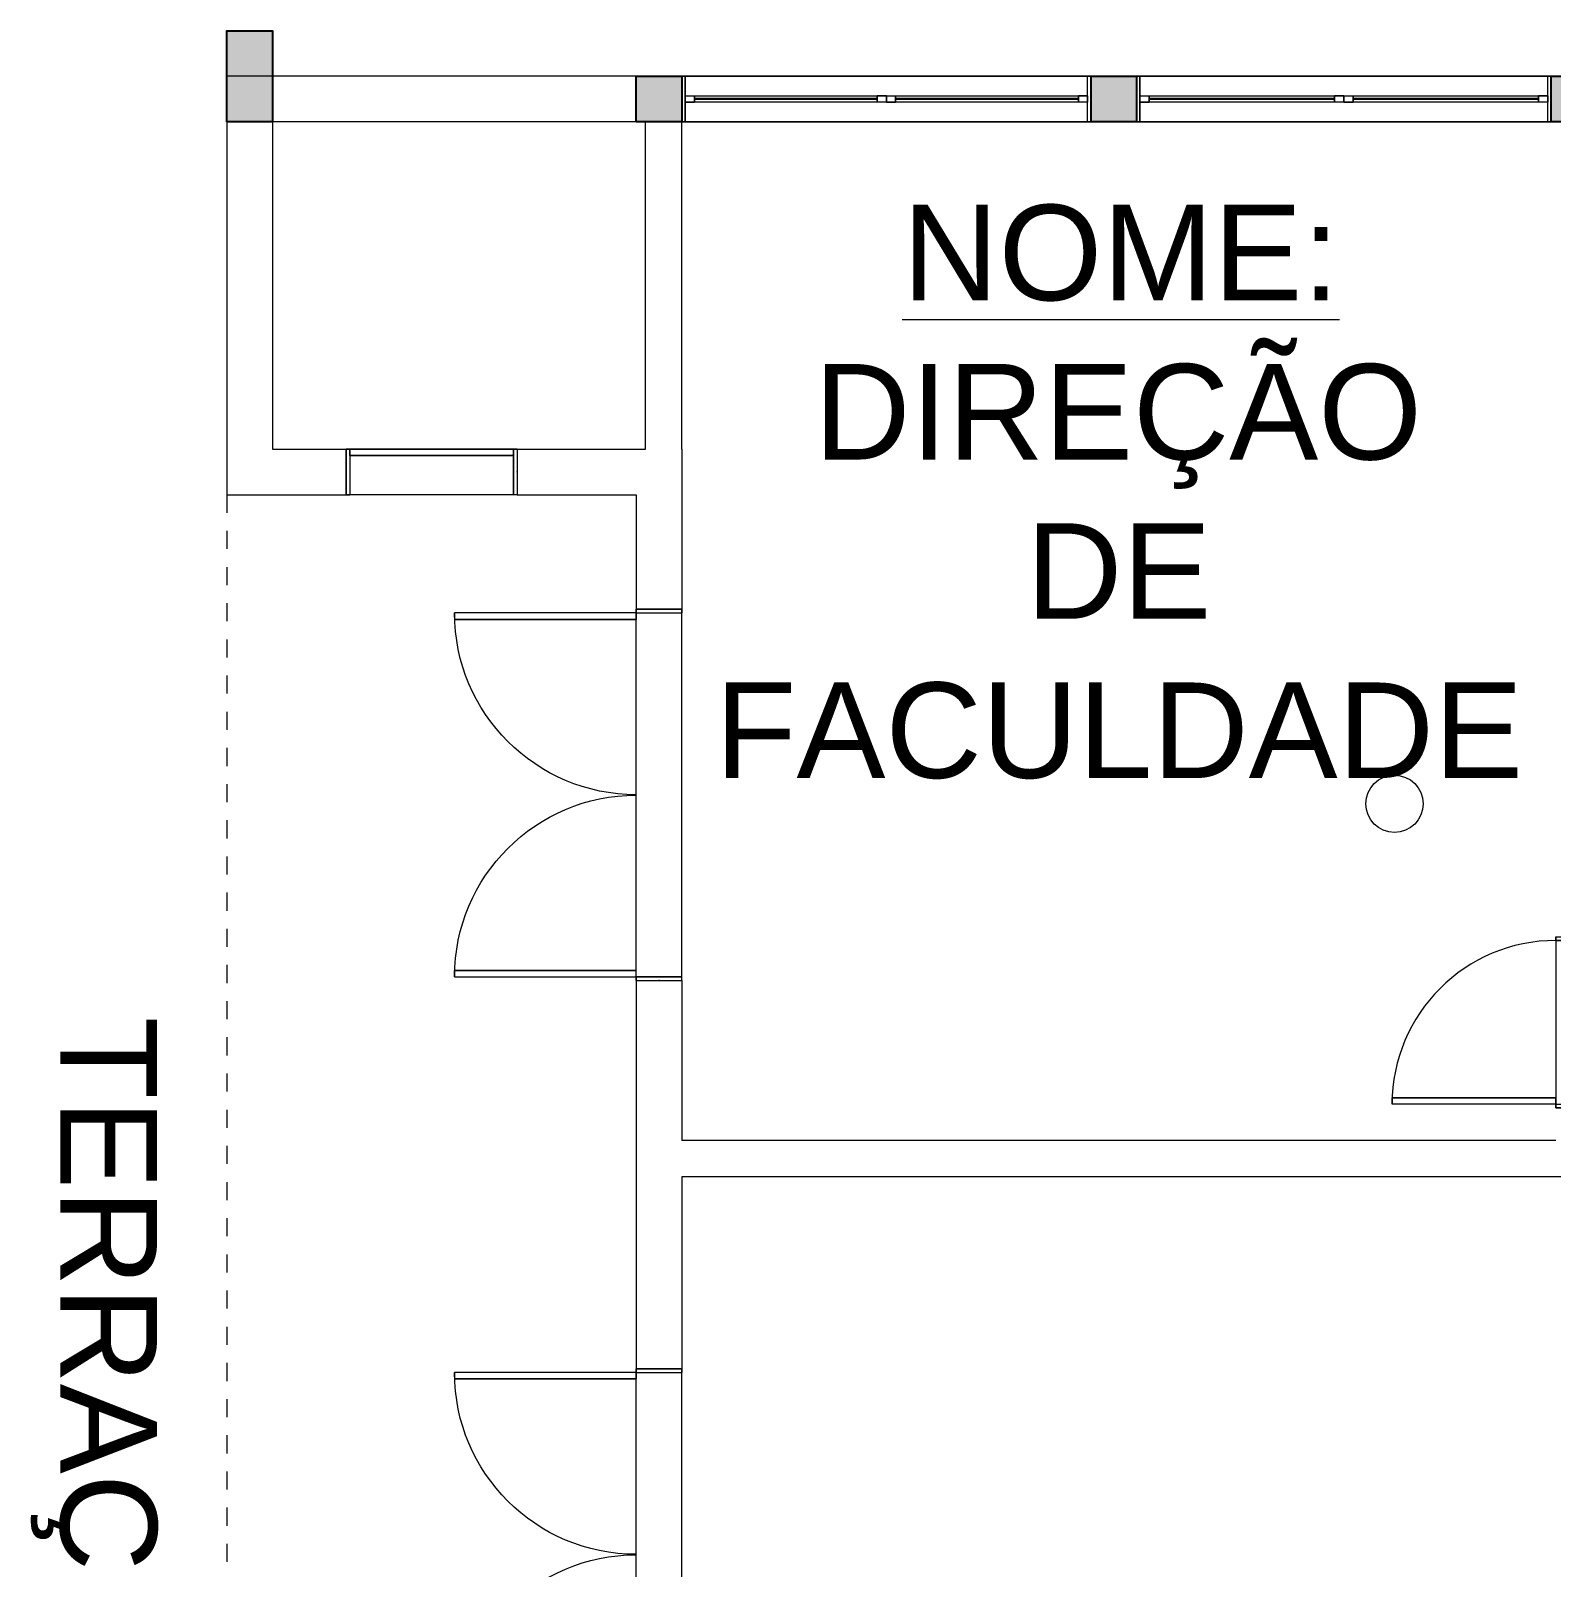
# Model space of a CAD drawing. Header units: metres. Extents: x 512 to 829, y -209 to 245.
# Drawn here: x 666.86 to 675.27, y -173.98 to -165.49 of the extents above; entities that cross this region are included whole.
import ezdxf

# ---------------------------------------------------------------- set-up
doc = ezdxf.new("R2010")
doc.units = ezdxf.units.M
doc.header["$LTSCALE"] = 0.508
doc.set_wipeout_variables(frame=1)
doc.header["$PDSIZE"] = -2
doc.linetypes.add('STYLE_01', pattern=[0.073819, 0.049213, -0.024606])
for name, color, linetype, lineweight in [('AMB-NOVOS', 10, 'Continuous', 15), ('COVID-ADESIVO MESA A', 20, 'Continuous', 5), ('None', 7, 'Continuous', 5), ('NãoImprimir', 7, 'Continuous', 5), ('Peitoris', 2, 'Continuous', 5), ('Telhado-Princ', 7, 'Continuous', 5)]:
    doc.layers.add(name, color=color, linetype=linetype, lineweight=lineweight)
doc.styles.add('Arial', font='arial.ttf')

# ---------------------------------------------------------------- blocks, each defined once
blk = doc.blocks.new('Grupo-4760')
at = {"layer": 'None', "color": 7, "linetype": 'Continuous', "lineweight": 5}
for points in [[(-1.125, 0.125), (-1.10595, 0.125), (-1.10595, -0.125), (-1.125, -0.125)], [(1.10595, 0.125), (1.125, 0.125), (1.125, -0.125), (1.10595, -0.125)]]:
    blk.add_lwpolyline(points, close=True, dxfattribs=at)
blk = doc.blocks.new('Grupo-4761')
at = {"layer": 'None', "color": 7, "linetype": 'Continuous', "lineweight": 5}
for p, q in [((-1.125, 0.125), (-1.10595, 0.125)), ((-1.10595, 0.125), (-1.10595, -0.125)), ((1.125, 0.125), (1.10595, 0.125)), ((1.10595, 0.125), (1.10595, -0.125)), ((-1.125, -0.125), (-1.10595, -0.125)), ((1.125, -0.125), (1.10595, -0.125))]:
    blk.add_line(p, q, dxfattribs=at)
at = {"layer": 'None', "color": 7}
blk.add_blockref('Grupo-4760', (0, 0), dxfattribs=at)
blk = doc.blocks.new('Grupo-4762')
at = {"layer": 'None', "color": 7, "linetype": 'Continuous', "lineweight": 5}
for p, q in [((-1.1059, 0.0175), (-1.1059, -0.0175)), ((0, 0.0175), (0, -0.0175))]:
    blk.add_line(p, q, dxfattribs=at)
blk = doc.blocks.new('Grupo-4763')
at = {"layer": 'None', "color": 7, "linetype": 'Continuous', "lineweight": 5}
for points in [[(-1.1059, 0.0175), (-1.0552, 0.0175), (-1.0552, -0.0175), (-1.1059, -0.0175)], [(-0.0508, 0.0175), (0, 0.0175), (0, -0.0175), (-0.0508, -0.0175)]]:
    blk.add_lwpolyline(points, close=True, dxfattribs=at)
blk = doc.blocks.new('Grupo-4764')
at = {"layer": 'None', "color": 7, "linetype": 'Continuous', "lineweight": 5}
for p, q in [((-1.1059, 0.0175), (-1.0552, 0.0175)), ((-1.0552, 0.0175), (-1.0552, -0.0175)), ((0, 0.0175), (-0.0508, 0.0175)), ((-0.0508, 0.0175), (-0.0508, -0.0175)), ((-1.1059, -0.0175), (-1.0552, -0.0175)), ((0, -0.0175), (-0.0508, -0.0175))]:
    blk.add_line(p, q, dxfattribs=at)
blk.add_lwpolyline([(-1.0552, 0.0175), (-0.0508, 0.0175), (-0.0508, -0.0175), (-1.0552, -0.0175)], close=True, dxfattribs=at)
at = {"layer": 'None', "color": 7}
for name in ['Grupo-4762', 'Grupo-4763']:
    blk.add_blockref(name, (0, 0), dxfattribs=at)
blk = doc.blocks.new('Grupo-4766')
at = {"layer": 'None', "color": 7, "linetype": 'Continuous', "lineweight": 25}
for p, q in [((-1.05515, 0.000635), (-0.0508, 0.000635)), ((-1.05515, -0.000635), (-0.0508, -0.000635))]:
    blk.add_line(p, q, dxfattribs=at)
blk = doc.blocks.new('Grupo-4767')
at = {"layer": 'Peitoris'}
for name in ['Grupo-4764', 'Grupo-4766']:
    blk.add_blockref(name, (0, 0), dxfattribs=at)
blk = doc.blocks.new('Grupo-4768')
at = {"layer": 'None', "color": 7, "linetype": 'Continuous', "lineweight": 5}
for p, q in [((0, 0.0175), (0, -0.0175)), ((1.1059, 0.0175), (1.1059, -0.0175))]:
    blk.add_line(p, q, dxfattribs=at)
blk = doc.blocks.new('Grupo-4769')
at = {"layer": 'None', "color": 7, "linetype": 'Continuous', "lineweight": 5}
for points in [[(0, 0.0175), (0.0508, 0.0175), (0.0508, -0.0175), (0, -0.0175)], [(1.0552, 0.0175), (1.1059, 0.0175), (1.1059, -0.0175), (1.0552, -0.0175)]]:
    blk.add_lwpolyline(points, close=True, dxfattribs=at)
blk = doc.blocks.new('Grupo-4770')
at = {"layer": 'None', "color": 7, "linetype": 'Continuous', "lineweight": 5}
for p, q in [((0, 0.0175), (0.0508, 0.0175)), ((0.0508, 0.0175), (0.0508, -0.0175)), ((1.1059, 0.0175), (1.0552, 0.0175)), ((1.0552, 0.0175), (1.0552, -0.0175)), ((0, -0.0175), (0.0508, -0.0175)), ((1.1059, -0.0175), (1.0552, -0.0175))]:
    blk.add_line(p, q, dxfattribs=at)
blk.add_lwpolyline([(0.0508, 0.0175), (1.0552, 0.0175), (1.0552, -0.0175), (0.0508, -0.0175)], close=True, dxfattribs=at)
at = {"layer": 'None', "color": 7}
for name in ['Grupo-4768', 'Grupo-4769']:
    blk.add_blockref(name, (0, 0), dxfattribs=at)
blk = doc.blocks.new('Grupo-4772')
at = {"layer": 'None', "color": 7, "linetype": 'Continuous', "lineweight": 25}
for p, q in [((0.0508, 0.000635), (1.05515, 0.000635)), ((0.0508, -0.000635), (1.05515, -0.000635))]:
    blk.add_line(p, q, dxfattribs=at)
blk = doc.blocks.new('Grupo-4773')
at = {"layer": 'Peitoris'}
for name in ['Grupo-4770', 'Grupo-4772']:
    blk.add_blockref(name, (0, 0), dxfattribs=at)
blk = doc.blocks.new('Grupo-4774')
at = {"layer": 'None', "color": 7, "linetype": 'Continuous', "lineweight": 20}
for p, q in [((1.125, 0.125), (-1.125, 0.125)), ((1.125, -0.125), (-1.125, -0.125))]:
    blk.add_line(p, q, dxfattribs=at)
blk = doc.blocks.new('Window (2D)-414')
at = {"color": 7, "linetype": 'Continuous', "lineweight": 5}
blk.add_wipeout([(-1.125, 0.125), (1.125, 0.125), (1.125, -0.125), (-1.125, -0.125)], dxfattribs=at).dxf.layer = 'None'
at = {"layer": 'None', "color": 7, "linetype": 'Continuous', "lineweight": 5}
for p, q in [((-1.125, 0.125), (1.125, 0.125)), ((-1.125, -0.125), (1.125, -0.125))]:
    blk.add_line(p, q, dxfattribs=at)
at = {"layer": 'NãoImprimir', "linetype": 'Continuous'}
for p in [(-1.125, 0), (1.125, 0)]:
    blk.add_point(p, dxfattribs=at)
at = {"layer": 'None', "color": 7}
for name in ['Grupo-4761', 'Grupo-4767', 'Grupo-4773']:
    blk.add_blockref(name, (0, 0), dxfattribs=at)
at = {"layer": 'Telhado-Princ'}
blk.add_blockref('Grupo-4774', (0, 0), dxfattribs=at)
blk = doc.blocks.new('Grupo-4775')
at = {"layer": 'None', "color": 7, "linetype": 'Continuous', "lineweight": 5}
for points in [[(-1.14, 0.125), (-1.12095, 0.125), (-1.12095, -0.125), (-1.14, -0.125)], [(1.12095, 0.125), (1.14, 0.125), (1.14, -0.125), (1.12095, -0.125)]]:
    blk.add_lwpolyline(points, close=True, dxfattribs=at)
blk = doc.blocks.new('Grupo-4776')
at = {"layer": 'None', "color": 7, "linetype": 'Continuous', "lineweight": 5}
for p, q in [((-1.14, 0.125), (-1.12095, 0.125)), ((-1.12095, 0.125), (-1.12095, -0.125)), ((1.14, 0.125), (1.12095, 0.125)), ((1.12095, 0.125), (1.12095, -0.125)), ((-1.14, -0.125), (-1.12095, -0.125)), ((1.14, -0.125), (1.12095, -0.125))]:
    blk.add_line(p, q, dxfattribs=at)
at = {"layer": 'None', "color": 7}
blk.add_blockref('Grupo-4775', (0, 0), dxfattribs=at)
blk = doc.blocks.new('Grupo-4777')
at = {"layer": 'None', "color": 7, "linetype": 'Continuous', "lineweight": 5}
for p, q in [((-1.1209, 0.0175), (-1.1209, -0.0175)), ((0, 0.0175), (0, -0.0175))]:
    blk.add_line(p, q, dxfattribs=at)
blk = doc.blocks.new('Grupo-4778')
at = {"layer": 'None', "color": 7, "linetype": 'Continuous', "lineweight": 5}
for points in [[(-1.1209, 0.0175), (-1.0701, 0.0175), (-1.0701, -0.0175), (-1.1209, -0.0175)], [(-0.0508, 0.0175), (0, 0.0175), (0, -0.0175), (-0.0508, -0.0175)]]:
    blk.add_lwpolyline(points, close=True, dxfattribs=at)
blk = doc.blocks.new('Grupo-4779')
at = {"layer": 'None', "color": 7, "linetype": 'Continuous', "lineweight": 5}
for p, q in [((-1.1209, 0.0175), (-1.0701, 0.0175)), ((-1.0701, 0.0175), (-1.0701, -0.0175)), ((0, 0.0175), (-0.0508, 0.0175)), ((-0.0508, 0.0175), (-0.0508, -0.0175)), ((-1.1209, -0.0175), (-1.0701, -0.0175)), ((0, -0.0175), (-0.0508, -0.0175))]:
    blk.add_line(p, q, dxfattribs=at)
blk.add_lwpolyline([(-1.0701, 0.0175), (-0.0508, 0.0175), (-0.0508, -0.0175), (-1.0701, -0.0175)], close=True, dxfattribs=at)
at = {"layer": 'None', "color": 7}
for name in ['Grupo-4777', 'Grupo-4778']:
    blk.add_blockref(name, (0, 0), dxfattribs=at)
blk = doc.blocks.new('Grupo-4781')
at = {"layer": 'None', "color": 7, "linetype": 'Continuous', "lineweight": 25}
for p, q in [((-1.07015, 0.000635), (-0.0508, 0.000635)), ((-1.07015, -0.000635), (-0.0508, -0.000635))]:
    blk.add_line(p, q, dxfattribs=at)
blk = doc.blocks.new('Grupo-4782')
at = {"layer": 'Peitoris'}
for name in ['Grupo-4779', 'Grupo-4781']:
    blk.add_blockref(name, (0, 0), dxfattribs=at)
blk = doc.blocks.new('Grupo-4783')
at = {"layer": 'None', "color": 7, "linetype": 'Continuous', "lineweight": 5}
for p, q in [((0, 0.0175), (0, -0.0175)), ((1.1209, 0.0175), (1.1209, -0.0175))]:
    blk.add_line(p, q, dxfattribs=at)
blk = doc.blocks.new('Grupo-4784')
at = {"layer": 'None', "color": 7, "linetype": 'Continuous', "lineweight": 5}
for points in [[(0, 0.0175), (0.0508, 0.0175), (0.0508, -0.0175), (0, -0.0175)], [(1.0701, 0.0175), (1.1209, 0.0175), (1.1209, -0.0175), (1.0701, -0.0175)]]:
    blk.add_lwpolyline(points, close=True, dxfattribs=at)
blk = doc.blocks.new('Grupo-4785')
at = {"layer": 'None', "color": 7, "linetype": 'Continuous', "lineweight": 5}
for p, q in [((0, 0.0175), (0.0508, 0.0175)), ((0.0508, 0.0175), (0.0508, -0.0175)), ((1.1209, 0.0175), (1.0701, 0.0175)), ((1.0701, 0.0175), (1.0701, -0.0175)), ((0, -0.0175), (0.0508, -0.0175)), ((1.1209, -0.0175), (1.0701, -0.0175))]:
    blk.add_line(p, q, dxfattribs=at)
blk.add_lwpolyline([(0.0508, 0.0175), (1.0701, 0.0175), (1.0701, -0.0175), (0.0508, -0.0175)], close=True, dxfattribs=at)
at = {"layer": 'None', "color": 7}
for name in ['Grupo-4783', 'Grupo-4784']:
    blk.add_blockref(name, (0, 0), dxfattribs=at)
blk = doc.blocks.new('Grupo-4787')
at = {"layer": 'None', "color": 7, "linetype": 'Continuous', "lineweight": 25}
for p, q in [((0.0508, 0.000635), (1.07015, 0.000635)), ((0.0508, -0.000635), (1.07015, -0.000635))]:
    blk.add_line(p, q, dxfattribs=at)
blk = doc.blocks.new('Grupo-4788')
at = {"layer": 'Peitoris'}
for name in ['Grupo-4785', 'Grupo-4787']:
    blk.add_blockref(name, (0, 0), dxfattribs=at)
blk = doc.blocks.new('Grupo-4789')
at = {"layer": 'None', "color": 7, "linetype": 'Continuous', "lineweight": 20}
for p, q in [((1.14, 0.125), (-1.14, 0.125)), ((1.14, -0.125), (-1.14, -0.125))]:
    blk.add_line(p, q, dxfattribs=at)
blk = doc.blocks.new('Window (2D)-415')
at = {"color": 7, "linetype": 'Continuous', "lineweight": 5}
blk.add_wipeout([(-1.14, 0.125), (1.14, 0.125), (1.14, -0.125), (-1.14, -0.125)], dxfattribs=at).dxf.layer = 'None'
at = {"layer": 'None', "color": 7, "linetype": 'Continuous', "lineweight": 5}
for p, q in [((-1.14, 0.125), (1.14, 0.125)), ((-1.14, -0.125), (1.14, -0.125))]:
    blk.add_line(p, q, dxfattribs=at)
at = {"layer": 'NãoImprimir', "linetype": 'Continuous'}
for p in [(-1.14, 0), (1.14, 0)]:
    blk.add_point(p, dxfattribs=at)
at = {"layer": 'None', "color": 7}
for name in ['Grupo-4776', 'Grupo-4782', 'Grupo-4788']:
    blk.add_blockref(name, (0, 0), dxfattribs=at)
at = {"layer": 'Telhado-Princ'}
blk.add_blockref('Grupo-4789', (0, 0), dxfattribs=at)
blk = doc.blocks.new('Grupo-4872')
at = {"layer": 'None', "color": 7, "linetype": 'Continuous', "lineweight": 5}
for p, q in [((-1.02, 0.125), (-1.02, -0.125)), ((1.02, 0.125), (1.02, -0.125))]:
    blk.add_line(p, q, dxfattribs=at)
blk = doc.blocks.new('Grupo-4873')
at = {"layer": 'None', "color": 7, "linetype": 'Continuous', "lineweight": 5}
for points in [[(-1.02, 0.125), (-1, 0.125), (-1, -0.125), (-1.02, -0.125)], [(1, 0.125), (1.02, 0.125), (1.02, -0.125), (1, -0.125)]]:
    blk.add_lwpolyline(points, close=True, dxfattribs=at)
blk = doc.blocks.new('Grupo-4874')
at = {"layer": 'None', "color": 7, "linetype": 'Continuous', "lineweight": 5}
for p, q in [((-1.02, 0.125), (-1, 0.125)), ((-1, 0.125), (-1, -0.125)), ((1.02, 0.125), (1, 0.125)), ((1, 0.125), (1, -0.125)), ((-1.02, -0.125), (-1, -0.125)), ((1.02, -0.125), (1, -0.125))]:
    blk.add_line(p, q, dxfattribs=at)
at = {"layer": 'None', "color": 7}
for name in ['Grupo-4872', 'Grupo-4873']:
    blk.add_blockref(name, (0, 0), dxfattribs=at)
blk = doc.blocks.new('Grupo-4875')
at = {"layer": 'None', "color": 7, "linetype": 'Continuous', "lineweight": 5}
blk.add_arc((-1, 0.125), 0.9988, 0, 90, dxfattribs=at)
blk = doc.blocks.new('Grupo-4876')
at = {"layer": 'None', "color": 7, "linetype": 'Continuous', "lineweight": 5}
blk.add_lwpolyline([(-1, 0.125), (-1, 1.12375), (-0.965, 1.12375), (-0.965, 0.125)], close=True, dxfattribs=at)
blk = doc.blocks.new('Grupo-4877')
at = {"layer": 'None', "color": 7, "linetype": 'Continuous', "lineweight": 5}
for p, q in [((-1, 0.125), (-1, 1.12375)), ((-1, 1.12375), (-0.965, 1.12375)), ((-0.965, 0.125), (-0.965, 1.12375)), ((-1, 0.125), (-0.965, 0.125))]:
    blk.add_line(p, q, dxfattribs=at)
at = {"layer": 'None', "color": 7}
blk.add_blockref('Grupo-4876', (0, 0), dxfattribs=at)
blk = doc.blocks.new('Grupo-4878')
at = {"layer": 'Peitoris', "color": 7}
blk.add_blockref('Grupo-4877', (0, 0), dxfattribs=at)
blk = doc.blocks.new('Grupo-4879')
at = {"layer": 'None', "color": 7, "linetype": 'Continuous', "lineweight": 5}
blk.add_arc((1, 0.125), 0.9988, 90, 180, dxfattribs=at)
blk = doc.blocks.new('Grupo-4880')
at = {"layer": 'None', "color": 7, "linetype": 'Continuous', "lineweight": 5}
blk.add_lwpolyline([(1, 1.12375), (1, 0.125), (0.965, 0.125), (0.965, 1.12375)], close=True, dxfattribs=at)
blk = doc.blocks.new('Grupo-4881')
at = {"layer": 'None', "color": 7, "linetype": 'Continuous', "lineweight": 5}
for p, q in [((0.965, 1.12375), (0.965, 0.125)), ((1, 1.12375), (0.965, 1.12375)), ((1, 1.12375), (1, 0.125)), ((1, 0.125), (0.965, 0.125))]:
    blk.add_line(p, q, dxfattribs=at)
at = {"layer": 'None', "color": 7}
blk.add_blockref('Grupo-4880', (0, 0), dxfattribs=at)
blk = doc.blocks.new('Grupo-4882')
at = {"layer": 'Peitoris', "color": 7}
blk.add_blockref('Grupo-4881', (0, 0), dxfattribs=at)
blk = doc.blocks.new('Grupo-4883')
at = {"layer": 'None', "color": 7, "linetype": 'Continuous', "lineweight": 5}
for p, q in [((1.02, 0.125), (-1.02, 0.125)), ((1.02, -0.125), (-1.02, -0.125))]:
    blk.add_line(p, q, dxfattribs=at)
blk = doc.blocks.new('Door (2D)-166')
at = {"layer": 'NãoImprimir', "color": 7, "linetype": 'Continuous', "lineweight": 5}
for p in [(-1.02, 0), (1.02, 0)]:
    blk.add_point(p, dxfattribs=at)
at = {"layer": 'None', "color": 7}
for name in ['Grupo-4878', 'Grupo-4882', 'Grupo-4874']:
    blk.add_blockref(name, (0, 0), dxfattribs=at)
at = {"layer": 'Peitoris', "color": 7}
for name in ['Grupo-4875', 'Grupo-4879']:
    blk.add_blockref(name, (0, 0), dxfattribs=at)
at = {"layer": 'Telhado-Princ', "color": 7}
blk.add_blockref('Grupo-4883', (0, 0), dxfattribs=at)
blk = doc.blocks.new('Grupo-4896')
at = {"layer": 'None', "color": 7, "linetype": 'Continuous', "lineweight": 5}
for p, q in [((-1.02, 0.125), (-1.02, -0.125)), ((1.02, 0.125), (1.02, -0.125))]:
    blk.add_line(p, q, dxfattribs=at)
blk = doc.blocks.new('Grupo-4897')
at = {"layer": 'None', "color": 7, "linetype": 'Continuous', "lineweight": 5}
for points in [[(-1.02, 0.125), (-1, 0.125), (-1, -0.125), (-1.02, -0.125)], [(1, 0.125), (1.02, 0.125), (1.02, -0.125), (1, -0.125)]]:
    blk.add_lwpolyline(points, close=True, dxfattribs=at)
blk = doc.blocks.new('Grupo-4898')
at = {"layer": 'None', "color": 7, "linetype": 'Continuous', "lineweight": 5}
for p, q in [((-1.02, 0.125), (-1, 0.125)), ((-1, 0.125), (-1, -0.125)), ((1.02, 0.125), (1, 0.125)), ((1, 0.125), (1, -0.125)), ((-1.02, -0.125), (-1, -0.125)), ((1.02, -0.125), (1, -0.125))]:
    blk.add_line(p, q, dxfattribs=at)
at = {"layer": 'None', "color": 7}
for name in ['Grupo-4896', 'Grupo-4897']:
    blk.add_blockref(name, (0, 0), dxfattribs=at)
blk = doc.blocks.new('Grupo-4899')
at = {"layer": 'None', "color": 7, "linetype": 'Continuous', "lineweight": 5}
blk.add_arc((-1, 0.125), 0.9988, 0, 90, dxfattribs=at)
blk = doc.blocks.new('Grupo-4900')
at = {"layer": 'None', "color": 7, "linetype": 'Continuous', "lineweight": 5}
blk.add_lwpolyline([(-1, 0.125), (-1, 1.12375), (-0.965, 1.12375), (-0.965, 0.125)], close=True, dxfattribs=at)
blk = doc.blocks.new('Grupo-4901')
at = {"layer": 'None', "color": 7, "linetype": 'Continuous', "lineweight": 5}
for p, q in [((-1, 0.125), (-1, 1.12375)), ((-1, 1.12375), (-0.965, 1.12375)), ((-0.965, 0.125), (-0.965, 1.12375)), ((-1, 0.125), (-0.965, 0.125))]:
    blk.add_line(p, q, dxfattribs=at)
at = {"layer": 'None', "color": 7}
blk.add_blockref('Grupo-4900', (0, 0), dxfattribs=at)
blk = doc.blocks.new('Grupo-4902')
at = {"layer": 'Peitoris', "color": 7}
blk.add_blockref('Grupo-4901', (0, 0), dxfattribs=at)
blk = doc.blocks.new('Grupo-4903')
at = {"layer": 'None', "color": 7, "linetype": 'Continuous', "lineweight": 5}
blk.add_arc((1, 0.125), 0.9988, 90, 180, dxfattribs=at)
blk = doc.blocks.new('Grupo-4904')
at = {"layer": 'None', "color": 7, "linetype": 'Continuous', "lineweight": 5}
blk.add_lwpolyline([(1, 1.12375), (1, 0.125), (0.965, 0.125), (0.965, 1.12375)], close=True, dxfattribs=at)
blk = doc.blocks.new('Grupo-4905')
at = {"layer": 'None', "color": 7, "linetype": 'Continuous', "lineweight": 5}
for p, q in [((0.965, 1.12375), (0.965, 0.125)), ((1, 1.12375), (0.965, 1.12375)), ((1, 1.12375), (1, 0.125)), ((1, 0.125), (0.965, 0.125))]:
    blk.add_line(p, q, dxfattribs=at)
at = {"layer": 'None', "color": 7}
blk.add_blockref('Grupo-4904', (0, 0), dxfattribs=at)
blk = doc.blocks.new('Grupo-4906')
at = {"layer": 'Peitoris', "color": 7}
blk.add_blockref('Grupo-4905', (0, 0), dxfattribs=at)
blk = doc.blocks.new('Grupo-4907')
at = {"layer": 'None', "color": 7, "linetype": 'Continuous', "lineweight": 5}
for p, q in [((1.02, 0.125), (-1.02, 0.125)), ((1.02, -0.125), (-1.02, -0.125))]:
    blk.add_line(p, q, dxfattribs=at)
blk = doc.blocks.new('Door (2D)-168')
at = {"layer": 'NãoImprimir', "color": 7, "linetype": 'Continuous', "lineweight": 5}
for p in [(-1.02, 0), (1.02, 0)]:
    blk.add_point(p, dxfattribs=at)
at = {"layer": 'None', "color": 7}
for name in ['Grupo-4902', 'Grupo-4906', 'Grupo-4898']:
    blk.add_blockref(name, (0, 0), dxfattribs=at)
at = {"layer": 'Peitoris', "color": 7}
for name in ['Grupo-4899', 'Grupo-4903']:
    blk.add_blockref(name, (0, 0), dxfattribs=at)
at = {"layer": 'Telhado-Princ', "color": 7}
blk.add_blockref('Grupo-4907', (0, 0), dxfattribs=at)
blk = doc.blocks.new('Grupo-4908')
at = {"layer": 'None', "color": 7, "linetype": 'Continuous', "lineweight": 5}
for p, q in [((-0.47, 0.125), (-0.47, -0.125)), ((0.47, 0.125), (0.47, -0.125))]:
    blk.add_line(p, q, dxfattribs=at)
blk = doc.blocks.new('Grupo-4909')
at = {"layer": 'None', "color": 7, "linetype": 'Continuous', "lineweight": 5}
for points in [[(-0.47, 0.125), (-0.45, 0.125), (-0.45, -0.125), (-0.47, -0.125)], [(0.45, 0.125), (0.47, 0.125), (0.47, -0.125), (0.45, -0.125)]]:
    blk.add_lwpolyline(points, close=True, dxfattribs=at)
blk = doc.blocks.new('Grupo-4910')
at = {"layer": 'None', "color": 7, "linetype": 'Continuous', "lineweight": 5}
for p, q in [((-0.47, 0.125), (-0.45, 0.125)), ((-0.45, 0.125), (-0.45, -0.125)), ((0.47, 0.125), (0.45, 0.125)), ((0.45, 0.125), (0.45, -0.125)), ((-0.47, -0.125), (-0.45, -0.125)), ((0.47, -0.125), (0.45, -0.125))]:
    blk.add_line(p, q, dxfattribs=at)
at = {"layer": 'None', "color": 7}
for name in ['Grupo-4908', 'Grupo-4909']:
    blk.add_blockref(name, (0, 0), dxfattribs=at)
blk = doc.blocks.new('Grupo-4911')
at = {"layer": 'None', "color": 7, "linetype": 'Continuous', "lineweight": 5}
blk.add_lwpolyline([(-0.45, 0.125), (0.45, 0.125), (0.45, 0.09), (-0.45, 0.09)], close=True, dxfattribs=at)
blk = doc.blocks.new('Grupo-4912')
at = {"layer": 'None', "color": 7, "linetype": 'Continuous', "lineweight": 5}
for p, q in [((-0.45, 0.125), (0.45, 0.125)), ((-0.45, 0.125), (-0.45, 0.09)), ((-0.45, 0.09), (0.45, 0.09)), ((0.45, 0.125), (0.45, 0.09))]:
    blk.add_line(p, q, dxfattribs=at)
at = {"layer": 'None', "color": 7}
blk.add_blockref('Grupo-4911', (0, 0), dxfattribs=at)
blk = doc.blocks.new('Grupo-4913')
at = {"layer": 'Peitoris', "color": 7}
blk.add_blockref('Grupo-4912', (0, 0), dxfattribs=at)
blk = doc.blocks.new('Grupo-4914')
at = {"layer": 'None', "color": 7, "linetype": 'Continuous', "lineweight": 5}
for p, q in [((0.47, 0.125), (-0.47, 0.125)), ((0.47, -0.125), (-0.47, -0.125))]:
    blk.add_line(p, q, dxfattribs=at)
blk = doc.blocks.new('Door (2D)-169')
at = {"layer": 'NãoImprimir', "color": 7, "linetype": 'Continuous', "lineweight": 5}
for p in [(-0.47, 0), (0.47, 0)]:
    blk.add_point(p, dxfattribs=at)
at = {"layer": 'None', "color": 7}
for name in ['Grupo-4910', 'Grupo-4913']:
    blk.add_blockref(name, (0, 0), dxfattribs=at)
at = {"layer": 'Telhado-Princ', "color": 7}
blk.add_blockref('Grupo-4914', (0, 0), dxfattribs=at)
blk = doc.blocks.new('Grupo-4980')
at = {"layer": 'None', "color": 7, "linetype": 'Continuous', "lineweight": 5}
for p, q in [((-0.47, 0.1), (-0.47, -0.1)), ((0.47, 0.1), (0.47, -0.1))]:
    blk.add_line(p, q, dxfattribs=at)
blk = doc.blocks.new('Grupo-4981')
at = {"layer": 'None', "color": 7, "linetype": 'Continuous', "lineweight": 5}
for points in [[(-0.47, 0.1), (-0.45, 0.1), (-0.45, -0.1), (-0.47, -0.1)], [(0.45, 0.1), (0.47, 0.1), (0.47, -0.1), (0.45, -0.1)]]:
    blk.add_lwpolyline(points, close=True, dxfattribs=at)
blk = doc.blocks.new('Grupo-4982')
at = {"layer": 'None', "color": 7, "linetype": 'Continuous', "lineweight": 5}
for p, q in [((-0.47, 0.1), (-0.45, 0.1)), ((-0.45, 0.1), (-0.45, -0.1)), ((0.47, 0.1), (0.45, 0.1)), ((0.45, 0.1), (0.45, -0.1)), ((-0.47, -0.1), (-0.45, -0.1)), ((0.47, -0.1), (0.45, -0.1))]:
    blk.add_line(p, q, dxfattribs=at)
at = {"layer": 'None', "color": 7}
for name in ['Grupo-4980', 'Grupo-4981']:
    blk.add_blockref(name, (0, 0), dxfattribs=at)
blk = doc.blocks.new('Grupo-4983')
at = {"layer": 'None', "color": 7, "linetype": 'Continuous', "lineweight": 5}
blk.add_arc((-0.45, 0.1), 0.9, 0, 90, dxfattribs=at)
blk = doc.blocks.new('Grupo-4984')
at = {"layer": 'None', "color": 7, "linetype": 'Continuous', "lineweight": 5}
blk.add_lwpolyline([(-0.45, 0.1), (-0.45, 1), (-0.415, 1), (-0.415, 0.1)], close=True, dxfattribs=at)
blk = doc.blocks.new('Grupo-4985')
at = {"layer": 'None', "color": 7, "linetype": 'Continuous', "lineweight": 5}
for p, q in [((-0.45, 0.1), (-0.45, 1)), ((-0.45, 1), (-0.415, 1)), ((-0.415, 0.1), (-0.415, 1)), ((-0.45, 0.1), (-0.415, 0.1))]:
    blk.add_line(p, q, dxfattribs=at)
at = {"layer": 'None', "color": 7}
blk.add_blockref('Grupo-4984', (0, 0), dxfattribs=at)
blk = doc.blocks.new('Grupo-4986')
at = {"layer": 'Peitoris', "color": 7}
blk.add_blockref('Grupo-4985', (0, 0), dxfattribs=at)
blk = doc.blocks.new('Grupo-4987')
at = {"layer": 'None', "color": 7, "linetype": 'Continuous', "lineweight": 5}
for p, q in [((0.47, 0.1), (-0.47, 0.1)), ((0.47, -0.1), (-0.47, -0.1))]:
    blk.add_line(p, q, dxfattribs=at)
blk = doc.blocks.new('Door (2D)-177')
at = {"layer": 'NãoImprimir', "color": 7, "linetype": 'Continuous', "lineweight": 5}
for p in [(-0.47, 0), (0.47, 0)]:
    blk.add_point(p, dxfattribs=at)
at = {"layer": 'None', "color": 7}
for name in ['Grupo-4986', 'Grupo-4982']:
    blk.add_blockref(name, (0, 0), dxfattribs=at)
at = {"layer": 'Peitoris', "color": 7}
blk.add_blockref('Grupo-4983', (0, 0), dxfattribs=at)
at = {"layer": 'Telhado-Princ', "color": 7}
blk.add_blockref('Grupo-4987', (0, 0), dxfattribs=at)
blk = doc.blocks.new('Grupo-4988')
at = {"layer": 'None', "linetype": 'Continuous', "lineweight": 0}
for points in [[(-49.3239, -91.7987), (-49.3239, -91.2987), (-49.0739, -91.2987), (-49.0739, -91.7987)], [(-47.0739, -91.7987), (-47.0739, -91.5487), (-46.8239, -91.5487), (-46.8239, -91.7987)], [(-44.5739, -91.7987), (-44.5739, -91.5487), (-44.3239, -91.5487), (-44.3239, -91.7987)], [(-42.0439, -91.7987), (-42.0439, -91.5487), (-41.7939, -91.5487), (-41.7939, -91.7987)]]:
    blk.add_hatch(color=255, dxfattribs=at).paths.add_polyline_path(points)
at = {"layer": 'None', "color": 7, "linetype": 'Continuous', "lineweight": 25}
for points in [[(-49.3239, -91.7987), (-49.3239, -91.2987), (-49.0739, -91.2987), (-49.0739, -91.7987)], [(-47.0739, -91.7987), (-47.0739, -91.5487), (-46.8239, -91.5487), (-46.8239, -91.7987)], [(-44.5739, -91.7987), (-44.5739, -91.5487), (-44.3239, -91.5487), (-44.3239, -91.7987)], [(-42.0439, -91.7987), (-42.0439, -91.5487), (-41.7939, -91.5487), (-41.7939, -91.7987)]]:
    blk.add_lwpolyline(points, close=True, dxfattribs=at)

msp = doc.modelspace()

# ---------------------------------------------------------------- linework, layer by layer
at = {"layer": 'COVID-ADESIVO MESA A'}
msp.add_circle((674.405, -169.7609), 0.1584, dxfattribs=at)
at = {"layer": 'None', "color": 7, "linetype": 'Continuous', "lineweight": 18}
for p, q in [((670.4639, -165.7387), (667.9492, -165.7387)), ((667.9492, -165.7387), (667.9492, -168.0522)), ((672.9787, -165.7387), (672.7272, -165.7387)), ((670.2627, -165.9902), (668.2007, -165.9902)), ((668.2007, -165.9902), (668.2007, -167.8008)), ((670.2627, -167.8008), (670.2627, -165.9902)), ((672.9787, -165.9902), (672.7272, -165.9902)), ((668.2007, -167.8008), (668.608, -167.8008)), ((669.5536, -167.8008), (670.2627, -167.8008)), ((670.4639, -167.8008), (670.4639, -168.686)), ((667.9492, -168.0522), (668.608, -168.0522)), ((669.5536, -168.0522), (670.2124, -168.0522)), ((670.2124, -168.0522), (670.2124, -168.686)), ((670.2124, -170.738), (670.2124, -172.8856)), ((670.4639, -170.738), (670.4639, -171.6232)), ((675.2972, -171.6232), (670.4639, -171.6232)), ((670.4639, -171.8243), (670.4639, -172.8856)), ((677.7919, -171.8243), (670.4639, -171.8243))]:
    msp.add_line(p, q, dxfattribs=at)
at = {"layer": 'None', "color": 7, "linetype": 'STYLE_01', "lineweight": 5}
msp.add_line((667.9492, -168.0522), (667.9492, -180.1733), dxfattribs=at)

# ---------------------------------------------------------------- block references
at = {"layer": 'None', "color": 7, "xscale": 1.005894640890275, "yscale": 1.005894640890275, "zscale": 1.005894640890275}
msp.add_blockref('Door (2D)-169', (669.0808, -167.9265), dxfattribs=at)
at = {"layer": 'None', "color": 7, "yscale": 1.005894640890275, "zscale": 1.005894640890275, "rotation": 90}
for name, p, xscale in [('Door (2D)-166', (670.3382, -169.712), -1.005894640890275), ('Door (2D)-177', (675.3978, -170.9693), 1.005894640890275), ('Door (2D)-168', (670.3382, -173.9116), -1.005894640890275)]:
    msp.add_blockref(name, p, dxfattribs=dict(at, xscale=xscale))

# ---------------------------------------------------------------- texts
at = {"layer": 'AMB-NOVOS', "linetype": 'Continuous', "lineweight": 0, "insert": (670.9421, -166.4494), "char_height": 0.528095, "attachment_point": 1}
msp.add_mtext_dynamic_manual_height_columns('\\pi0.74109;{\\fArial|b0|i0|c0|p34;\\LNOME:\\l \\P\\pi0.25424;DIREÇÃO \\P\\pi1.4257;DE \\P\\pi-0.29421;FACULDADE}', width=3.779715, gutter_width=1.5088, heights=[0], dxfattribs=at)
at = {"layer": 'None', "color": 7, "insert": (667.5621, -174.2517), "char_height": 0.533672, "attachment_point": 2, "rotation": 270, "line_spacing_factor": 0.96736, "style": 'Arial'}
msp.add_mtext('TERRAÇO JARDIM', dxfattribs=at)

# ---------------------------------------------------------------- next in the draw order: block references
at = {"layer": 'None', "color": 7, "xscale": 1.005894640890275, "yscale": 1.005894640890275, "zscale": 1.005894640890275, "rotation": 180}
for name, p in [('Window (2D)-414', (671.5955, -165.8644)), ('Window (2D)-415', (674.1254, -165.8644))]:
    msp.add_blockref(name, p, dxfattribs=at)

# ---------------------------------------------------------------- next in the draw order: linework, layer by layer
at = {"layer": 'None', "color": 7, "linetype": 'Continuous', "lineweight": 18}
msp.add_line((670.4639, -167.8008), (670.4639, -165.9902), dxfattribs=at)

# ---------------------------------------------------------------- next in the draw order: block references
at = {"layer": 'None', "color": 7, "xscale": 1.005894640890275, "yscale": 1.005894640890275, "zscale": 1.005894640890275}
msp.add_blockref('Grupo-4988', (717.5638, -73.6503), dxfattribs=at)

doc.saveas('drawing.dxf')
